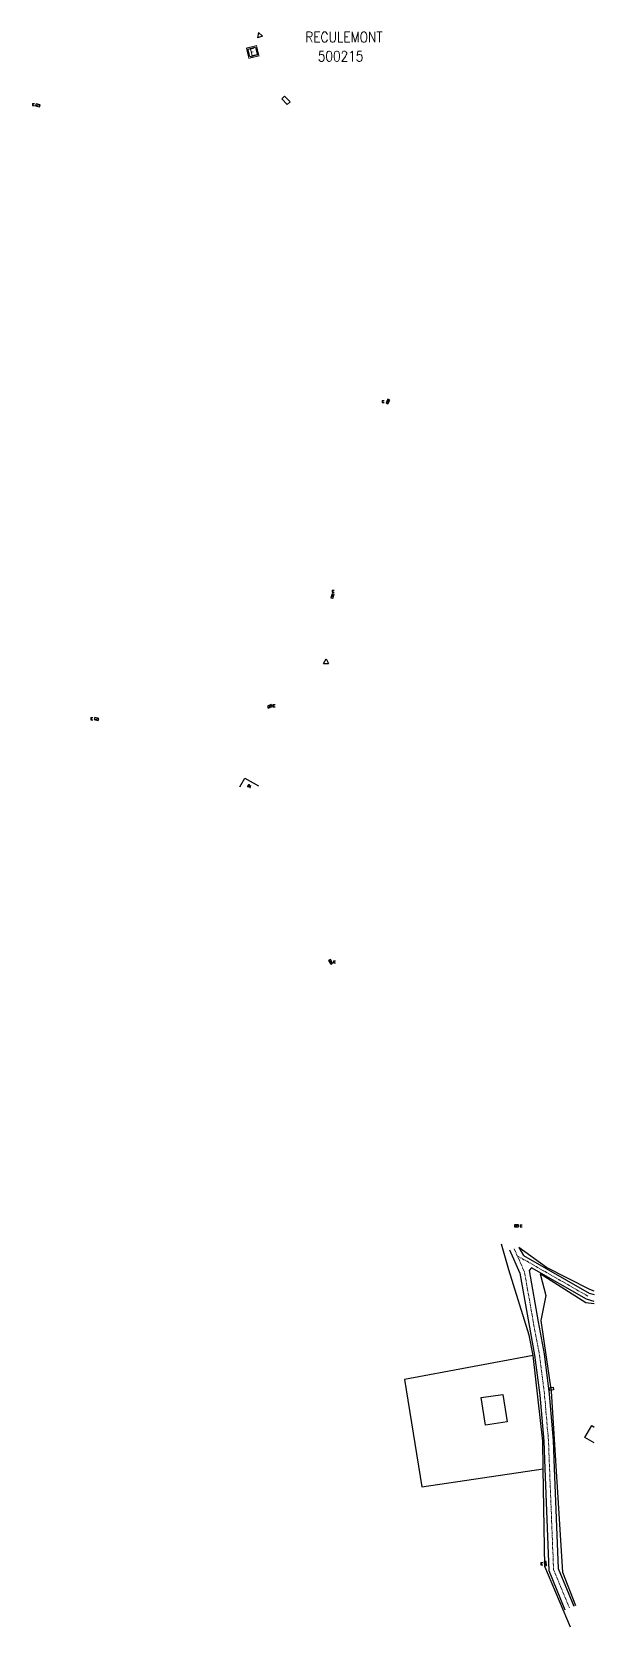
# Model space of a CAD drawing. Header units: millimetres. Extents: x 267101 to 268000, y 120004 to 120618.
# Drawn here: x 267784 to 268000, y 120004 to 120616 of the extents above.
import ezdxf
from ezdxf.enums import TextEntityAlignment as Align

# ---------------------------------------------------------------- set-up
doc = ezdxf.new("R2010")
doc.units = ezdxf.units.MM
doc.linetypes.add('CENTER', pattern=[2, 1.25, -0.25, 0.25, -0.25])
doc.layers.get('0').update_dxf_attribs({"linetype": 'CONTINUOUS'})
for name, color, linetype in [('BB01', 7, 'CONTINUOUS'), ('BB06', 7, 'CONTINUOUS'), ('BB10', 7, 'CONTINUOUS'), ('BF05', 7, 'CONTINUOUS'), ('BG02', 7, 'CONTINUOUS'), ('BR01', 7, 'CONTINUOUS'), ('BR05', 7, 'CENTER'), ('BR12', 7, 'CONTINUOUS'), ('M_200', 7, 'CONTINUOUS'), ('O_200', 7, 'CONTINUOUS'), ('W0430', 7, 'CONTINUOUS')]:
    doc.layers.add(name, color=color, linetype=linetype)
doc.styles.add('M_ROMANS', font='ROMANS.shx', dxfattribs={"width": 0.75})
doc.styles.get("Standard").update_dxf_attribs({"font": 'romans.shx', "width": 0.85})

# ---------------------------------------------------------------- blocks, each defined once
blk = doc.blocks.new('BR1202')
at = {"layer": 'BR12', "color": 7, "linetype": 'Continuous'}
blk.add_lwpolyline([(-0.75, -0.5), (-0.75, 0.5), (0.75, 0.5), (0.75, -0.5), (-0.75, -0.5)], dxfattribs=at)
blk = doc.blocks.new('M_200_56')
at = {"color": 0, "linetype": 'Continuous', "const_width": 0.35, "flags": 128}
blk.add_lwpolyline([(2, 2), (2, -2), (-2, -2), (-2, 2)], close=True, dxfattribs=at)
at = {"color": 0, "linetype": 'Continuous'}
blk.add_lwpolyline([(-1.5, 1.5), (1.5, 1.5), (1.5, -1.5), (-1.5, -1.5)], close=True, dxfattribs=at)
at = {"color": 0, "linetype": 'Continuous', "width": 0.85}
blk.add_text('E', height=2.5, dxfattribs=at).set_placement((0, 0), align=Align.MIDDLE_CENTER)
for tag, p in [('NUM', (0, 15.06)), ('NOM', (0, 8.65))]:
    blk.add_attdef(tag, text='', height=4, dxfattribs=at).set_placement(p, align=Align.MIDDLE)
at = {"color": 0, "linetype": 'Continuous', "style": 'M_ROMANS', "width": 0.75, "flags": 3}
for tag, p in [('DEF_LEG', (-0.13, -4.99)), ('DEF_COUP', (-0.13, -7.49)), ('DEF_TYPE', (-0.13, -9.99))]:
    blk.add_attdef(tag, text='', height=1.2, dxfattribs=at).set_placement(p, align=Align.MIDDLE)
blk = doc.blocks.new('BR1201')
at = {"color": 0, "linetype": 'Continuous'}
for p, q in [((-1, -0.58), (0, 1.15)), ((0, 1.15), (1, -0.58)), ((-1, -0.58), (1, -0.58))]:
    blk.add_line(p, q, dxfattribs=at)
blk = doc.blocks.new('*U6')
at = {"flags": 128}
for points in [[(0.8, 0.8), (-0.8, 0.8)], [(-0.8, 0.8), (-0.8, 0)], [(0.8, 0.8), (-0.8, 0)], [(-0.8, 0), (0.8, 0)], [(-0.38, 2.12), (-0.42, 1.32)], [(0.42, 2.08), (-0.38, 2.12)], [(0.02, 2.1), (0, 1.7)], [(0.42, 2.08), (0.38, 1.28)], [(0.8, 0), (0.8, 0.8)]]:
    blk.add_lwpolyline(points, dxfattribs=at)
blk = doc.blocks.new('*U7')
at = {"flags": 128}
for points in [[(0.8, 0.8), (-0.8, 0.8)], [(-0.8, 0.8), (-0.8, 0)], [(0.8, 0.8), (-0.8, 0)], [(-0.8, 0), (0.8, 0)], [(0.8, 0), (0.8, 0.8)], [(2.04, 1.23), (1.26, 1.03)], [(2.24, 0.46), (1.47, 0.25)], [(2.14, 0.85), (1.75, 0.74)], [(2.24, 0.46), (2.04, 1.23)]]:
    blk.add_lwpolyline(points, dxfattribs=at)
blk = doc.blocks.new('*U8')
at = {"flags": 128}
for points in [[(-2.2, 0.61), (-1.42, 0.8)], [(-2.2, 0.61), (-2, -0.17)], [(-2.1, 0.22), (-1.71, 0.32)], [(-2, -0.17), (-1.23, 0.03)], [(0.8, 0.8), (-0.8, 0.8)], [(-0.8, 0.8), (-0.8, 0)], [(0.8, 0.8), (-0.8, 0)], [(-0.8, 0), (0.8, 0)], [(0.8, 0), (0.8, 0.8)]]:
    blk.add_lwpolyline(points, dxfattribs=at)
blk = doc.blocks.new('*U11')
at = {"flags": 128}
for points in [[(0.8, 0.8), (-0.8, 0.8)], [(-0.8, 0.8), (-0.8, 0)], [(0.8, 0.8), (-0.8, 0)], [(-0.8, 0), (0.8, 0)], [(0.8, 0), (0.8, 0.8)], [(1.32, 0.8), (2.12, 0.8)], [(1.32, 0.8), (1.32, 0)], [(1.32, 0.4), (1.72, 0.4)], [(1.32, 0), (2.12, 0)]]:
    blk.add_lwpolyline(points, dxfattribs=at)
blk = doc.blocks.new('*U10')
at = {"flags": 128}
for points in [[(0.8, 0.8), (-0.8, 0.8)], [(-0.8, 0.8), (-0.8, 0)], [(0.8, 0.8), (-0.8, 0)], [(-0.8, 0), (0.8, 0)], [(0.25, 1.58), (0.66, 2.27)], [(0.25, 1.58), (0.94, 1.17)], [(0.6, 1.37), (0.8, 1.72)], [(0.8, 0), (0.8, 0.8)], [(0.94, 1.17), (1.35, 1.86)]]:
    blk.add_lwpolyline(points, dxfattribs=at)
blk = doc.blocks.new('*U12')
at = {"flags": 128}
for points in [[(-0.54, 2.57), (-1.27, 2.23)], [(-1.27, 2.23), (-0.93, 1.51)], [(-0.91, 2.4), (-0.74, 2.04)], [(0.8, 0.8), (-0.8, 0.8)], [(-0.8, 0.8), (-0.8, 0)], [(0.8, 0.8), (-0.8, 0)], [(-0.8, 0), (0.8, 0)], [(-0.54, 2.57), (-0.2, 1.85)], [(0.8, 0), (0.8, 0.8)]]:
    blk.add_lwpolyline(points, dxfattribs=at)
blk = doc.blocks.new('*U13')
at = {"flags": 128}
for points in [[(0.8, 0.8), (-0.8, 0.8)], [(-0.8, 0.8), (-0.8, 0)], [(0.8, 0.8), (-0.8, 0)], [(-0.8, 0), (0.8, 0)], [(0.8, 0), (0.8, 0.8)], [(2.1, 1.2), (1.33, 0.98)], [(1.33, 0.98), (1.55, 0.21)], [(1.72, 1.09), (1.83, 0.71)], [(2.1, 1.2), (2.32, 0.43)]]:
    blk.add_lwpolyline(points, dxfattribs=at)
blk = doc.blocks.new('*U14')
at = {"flags": 128}
for points in [[(0.8, 0.8), (-0.8, 0.8)], [(-0.8, 0.8), (-0.8, 0)], [(0.8, 0.8), (-0.8, 0)], [(-0.8, 0), (0.8, 0)], [(0.8, 0), (0.8, 0.8)], [(1.39, 0.54), (1.08, -0.2)], [(1.23, 0.17), (1.6, 0.02)], [(1.39, 0.54), (2.12, 0.23)], [(1.08, -0.2), (1.82, -0.51)]]:
    blk.add_lwpolyline(points, dxfattribs=at)
blk = doc.blocks.new('O_200_01')
at = {"flags": 128}
blk.add_lwpolyline([(-1.5, 0.75), (1.5, 0.75), (1.5, -0.75), (-1.5, -0.75), (-1.5, 0.75)], dxfattribs=at)
at = {"color": 0, "linetype": 'Continuous', "width": 0.75, "flags": 3}
for tag, p in [('DEF_LEG', (0.5, -5)), ('DEF_COUP', (0.5, -7.5)), ('DEF_TYPE', (0.5, -10))]:
    blk.add_attdef(tag, text='', height=1.2, dxfattribs=at).set_placement(p, align=Align.MIDDLE)

msp = doc.modelspace()

# ---------------------------------------------------------------- linework, layer by layer
at = {"layer": 'BB01', "color": 252, "flags": 128}
msp.add_lwpolyline([(267864.13, 120326.44), (267866, 120329.66), (267871.18, 120326.8)], dxfattribs=at)
at = {"layer": 'BB10', "color": 252, "flags": 128}
msp.add_lwpolyline([(267966.64, 120082.83), (267958.3, 120081.61), (267956.67, 120092.12), (267965.02, 120093.26)], close=True, dxfattribs=at)
msp.add_lwpolyline([(268000, 120074.78), (267996.44, 120076.85), (267999.15, 120081.39), (268000, 120080.79)], dxfattribs=at)
at = {"layer": 'BF05', "color": 252, "flags": 128}
msp.add_lwpolyline([(267976.58, 120108.33), (267927.27, 120099.13), (267933.96, 120057.86), (267980.45, 120064.82)], dxfattribs=at)
at = {"layer": 'BG02', "color": 252, "flags": 128}
for points in [[(267990.91, 120004.1), (267981.03, 120027.29), (267980.45, 120064.82), (267980.29, 120075.44), (267976.58, 120108.33), (267975.04, 120116.09), (267967.22, 120141.07), (267964.51, 120150.91)], [(268000, 120132.99), (267998.42, 120133.55), (267981.77, 120141.98), (267971.13, 120149.65)], [(268000, 120128.12), (267996.85, 120128.5), (267979.35, 120139.59), (267981.45, 120131.29), (267979.57, 120121.71), (267983.51, 120094.52), (267987.85, 120025.19), (267992.82, 120012.44)]]:
    msp.add_lwpolyline(points, dxfattribs=at)
at = {"layer": 'BR01', "color": 252, "flags": 128}
msp.add_lwpolyline([(267967.51, 120148.8), (267971.53, 120139.79), (267974.92, 120120.49), (267977.19, 120108.39), (267979.16, 120093.01), (267980.67, 120075.47), (267981.08, 120064.9, 0.000212), (267981.08, 120064.9), (267982.63, 120025.85), (267988.82, 120010.76)], format="xyb", dxfattribs=at)
for points in [[(267971.13, 120149.65), (267972.93, 120146.63), (267998.16, 120132.23), (268000, 120131.66)], [(268000, 120128.94), (267997.12, 120129.83), (267976.02, 120141.87), (267975.04, 120140.86), (267978.5, 120121.14), (267980.79, 120108.96), (267982.78, 120093.4), (267984.31, 120075.7), (267984.72, 120065.04), (267986.24, 120026.63), (267992.19, 120012.15)]]:
    msp.add_lwpolyline(points, dxfattribs=at)
at = {"layer": 'BR05', "color": 252, "lineweight": 0}
msp.add_line((267970.53, 120146.51), (267997.64, 120131.03), dxfattribs=at)
at = {"layer": 'BR05', "color": 252, "lineweight": 0, "flags": 128}
msp.add_lwpolyline([(267969.32, 120149.23), (267973.29, 120140.33), (267976.71, 120120.81), (267978.99, 120108.68), (267980.97, 120093.2), (267982.49, 120075.58), (267982.9, 120064.97), (267984.44, 120026.24), (267990.51, 120011.46)], dxfattribs=at)

# ---------------------------------------------------------------- block references
at = {"layer": 'BR12', "color": 252}
for name, p, rotation in [('BR1201', (267871.64, 120614.55), 257.4211541002035), ('BR1202', (267983.62, 120095.51), 188.2392314222544)]:
    msp.add_blockref(name, p, dxfattribs=dict(at, rotation=rotation))
msp.add_blockref('BR1201', (267897.13, 120374.3), dxfattribs=at)
at = {"layer": 'M_200'}
ref = msp.add_blockref('M_200_56', (267869, 120608.23), dxfattribs=dict(at, rotation=13.45020551265961))
ref.add_attrib('NUM', '500215', dxfattribs={"layer": '0', "color": 0, "linetype": 'Continuous', "height": 4, "width": 0.85}).set_placement((267902.74, 120606.6), align=Align.MIDDLE)
ref.add_attrib('NOM', 'RECULEMONT', dxfattribs={"layer": '0', "color": 0, "linetype": 'Continuous', "height": 4, "width": 0.85}).set_placement((267903.99, 120613.93), align=Align.MIDDLE)
at = {"layer": 'O_200', "ltscale": 0.5, "rotation": 313.5931823805964}
msp.add_blockref('O_200_01', (267881.76, 120589.69), dxfattribs=at)
at = {"layer": 'W0430'}
for name, p, rotation in [('*U8', (267786.46, 120587.39), 345.7837522024034), ('*U12', (267921.24, 120473.99), 64.90173560139684), ('*U13', (267900.03, 120399.47), 74.299186257353), ('*U14', (267875.72, 120356.88), 22.67751754778267), ('*U7', (267809.18, 120352.8), 165.0792230135244), ('*U10', (267898.52, 120259.09), 300.5314066135397), ('*U6', (267981.68, 120028.49), 92.27274278624868)]:
    msp.add_blockref(name, p, dxfattribs=dict(at, rotation=rotation))
msp.add_blockref('*U11', (267970.25, 120157.56), dxfattribs=at)

# ---------------------------------------------------------------- texts
at = {"layer": 'BB06', "color": 252, "width": 0.85}
msp.add_text('8A', height=1, rotation=331.069, dxfattribs=at).set_placement((267867.72, 120326.66), align=Align.MIDDLE)

doc.saveas('drawing.dxf')
